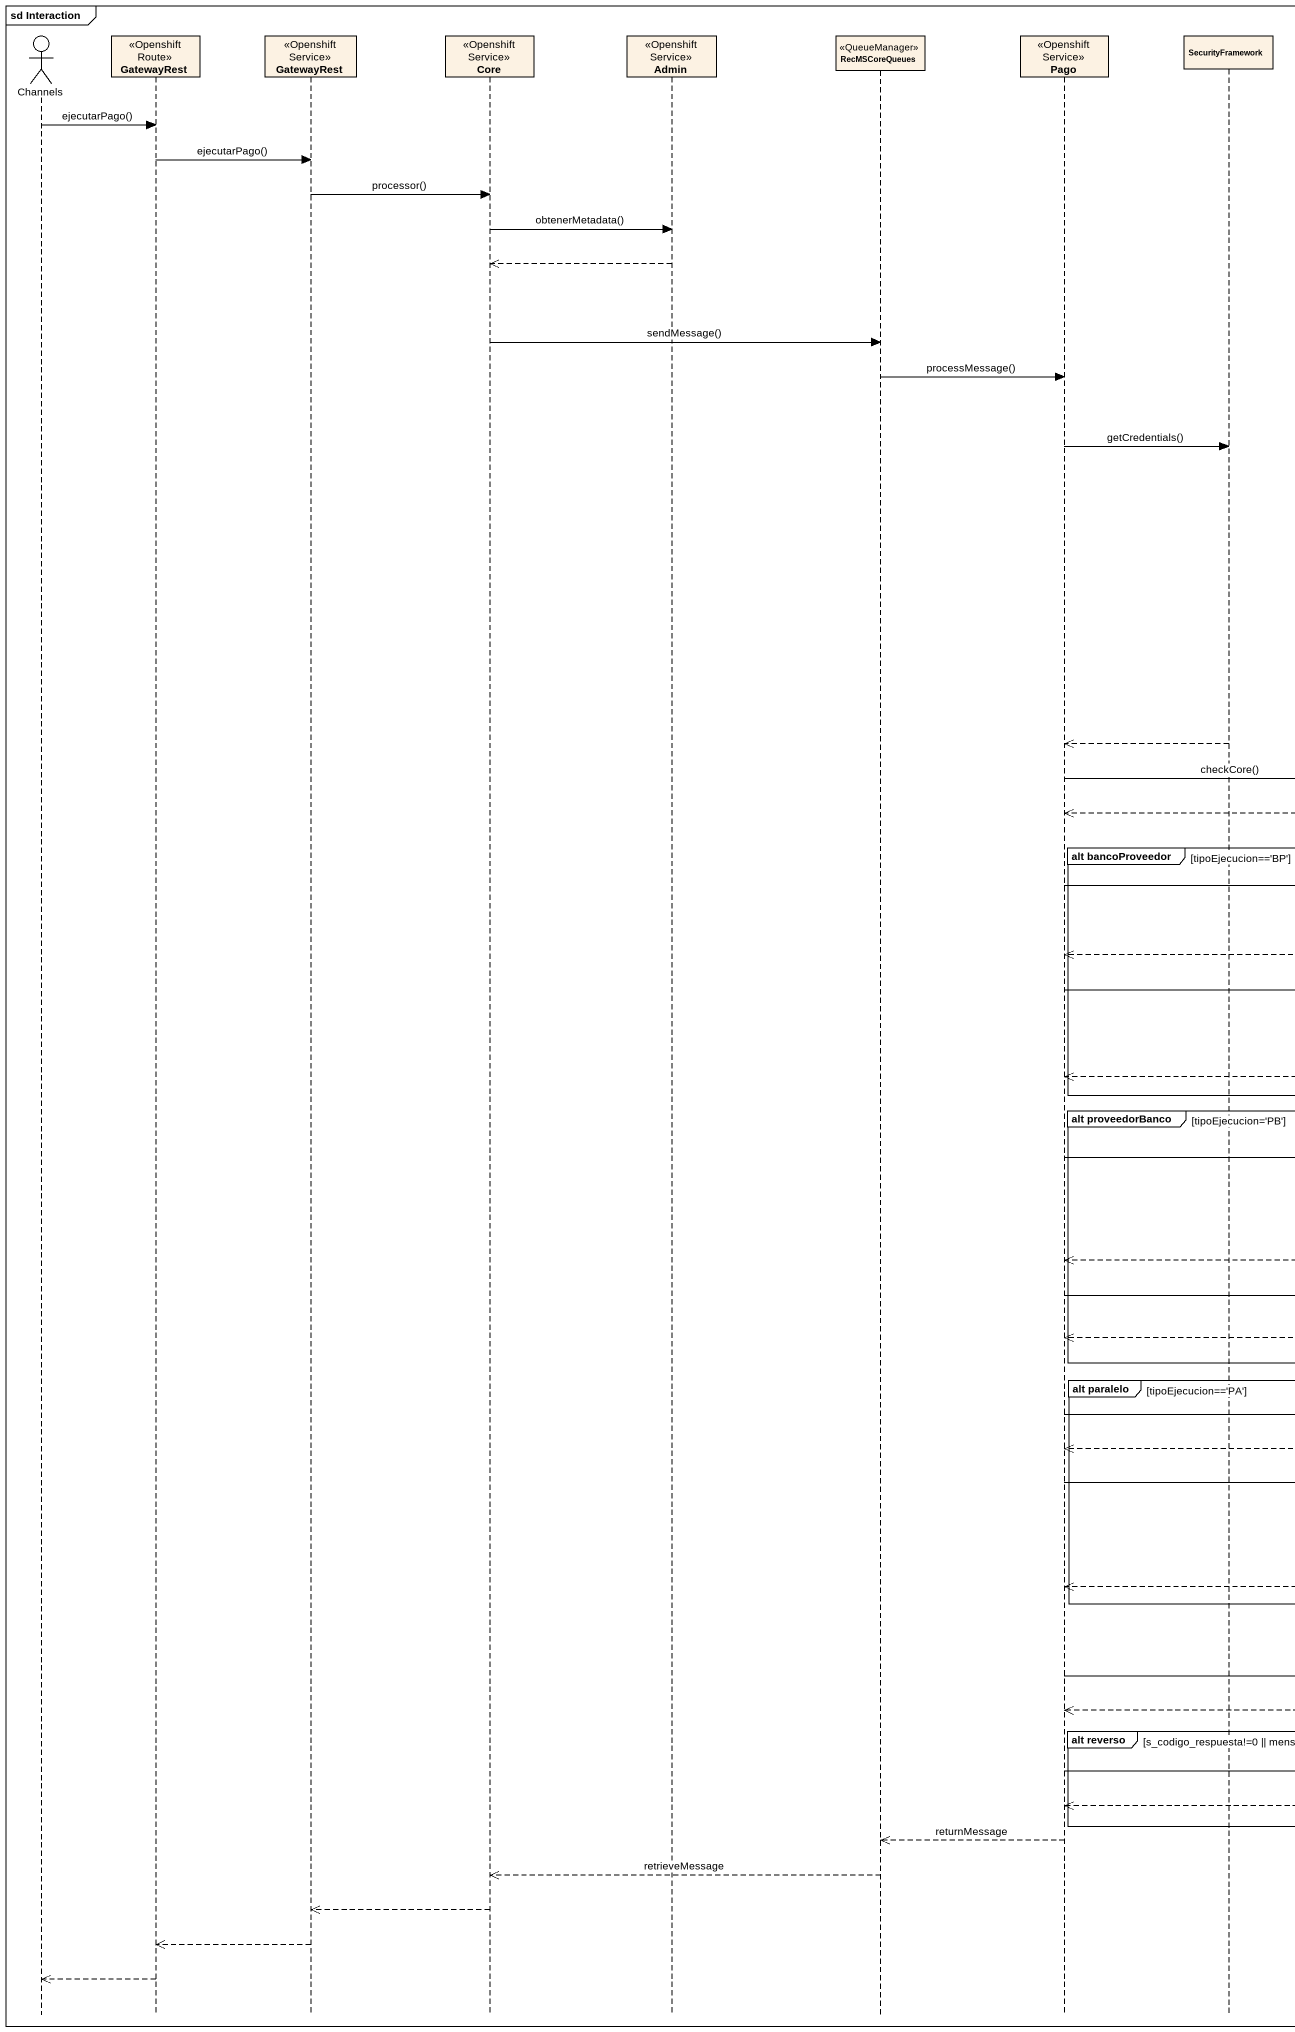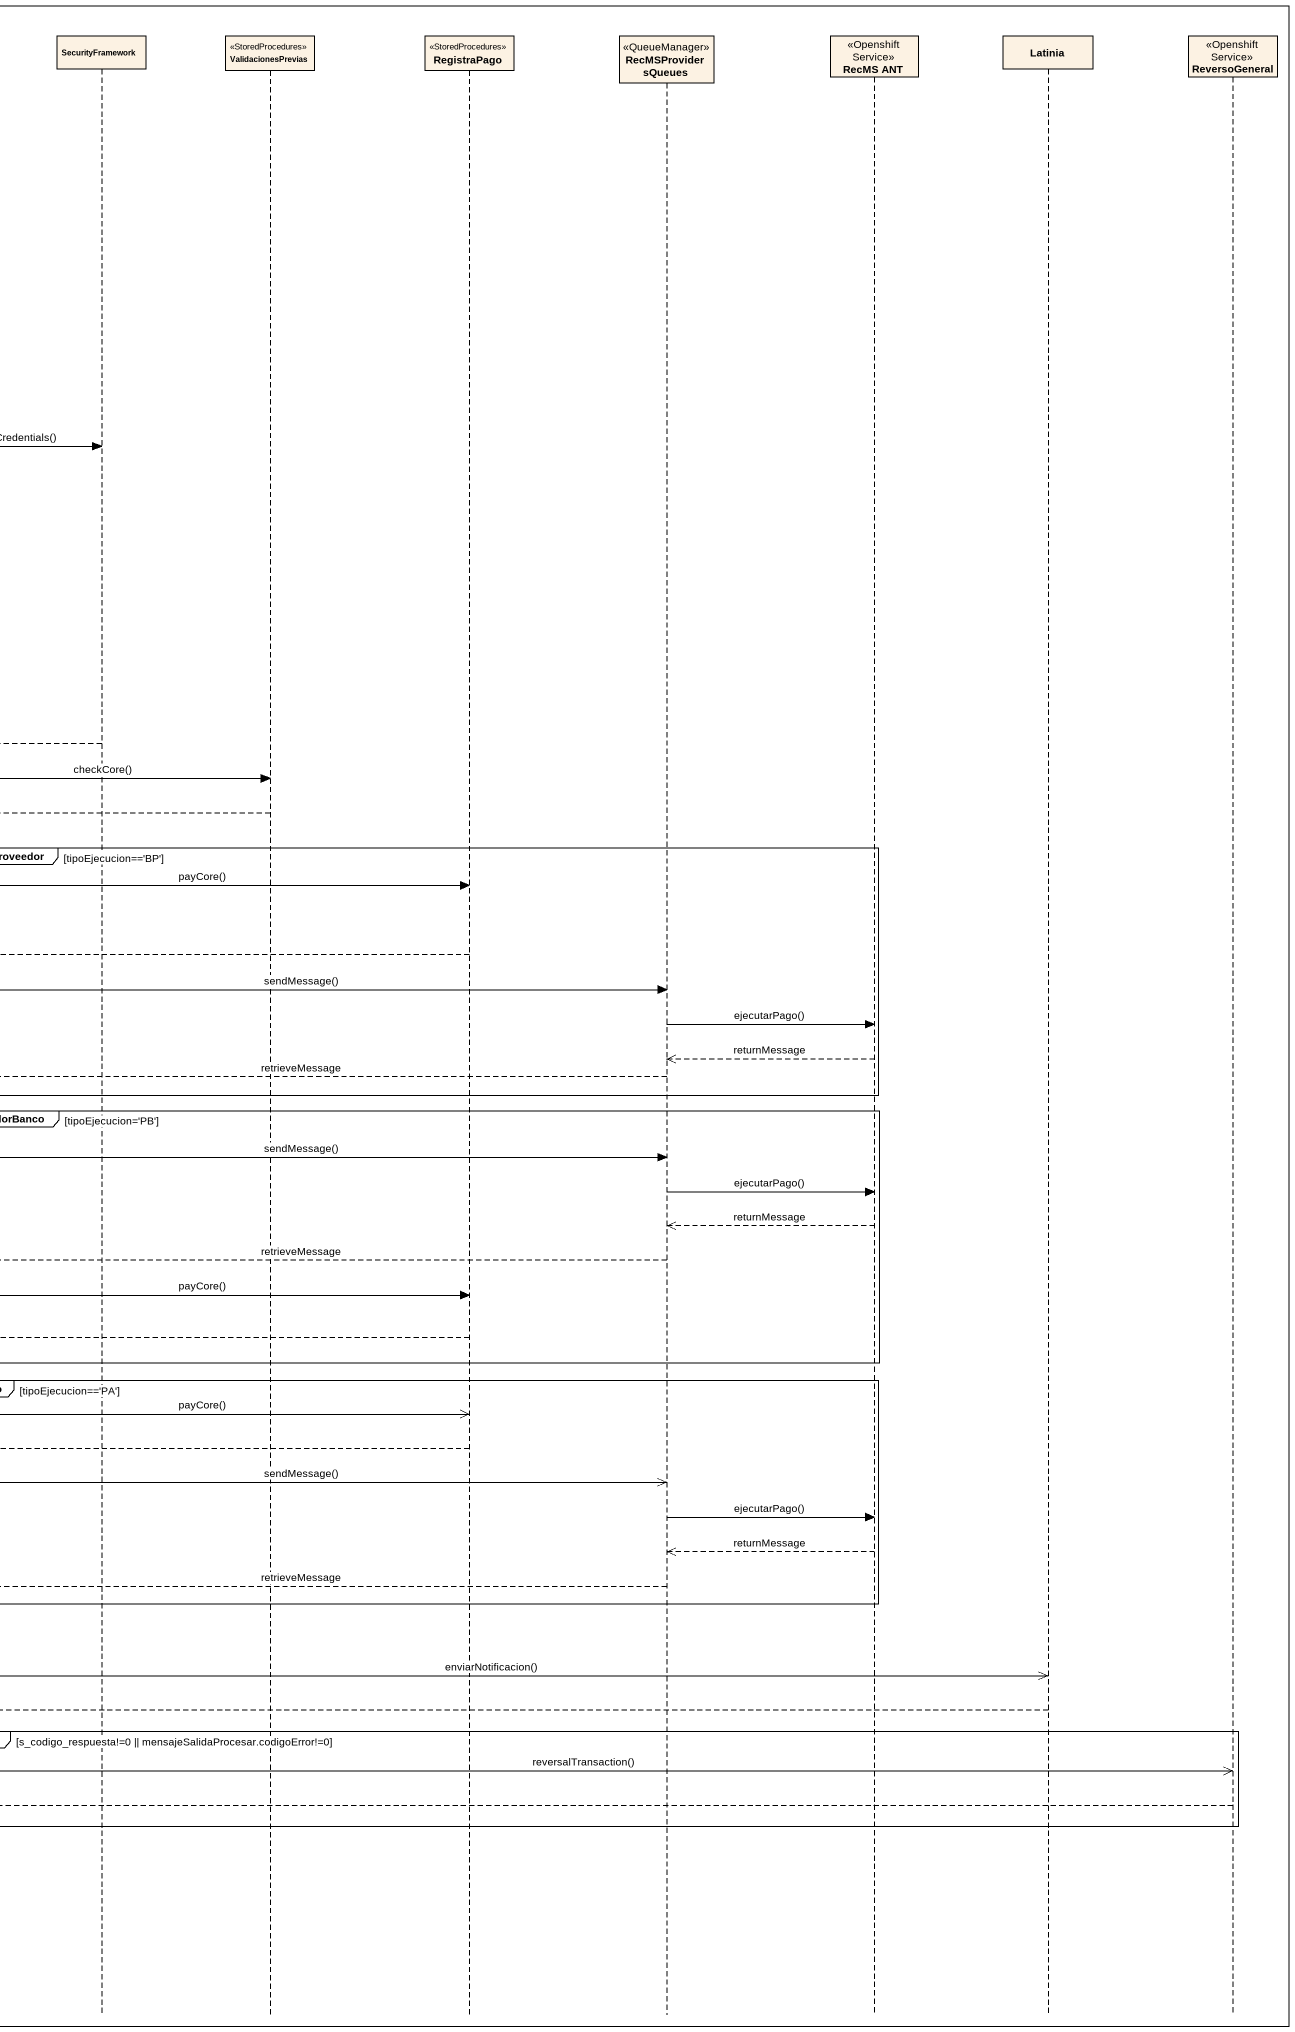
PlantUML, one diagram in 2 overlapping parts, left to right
@startuml
mainframe sd Interaction
hide footbox
actor Channels
participant GatewayRest <<Openshift Route>>
participant "GatewayRest" as GatewayRest_2 <<Openshift Service>>
participant Core <<Openshift Service>>
participant Admin <<Openshift Service>>
participant RecMSCoreQueues <<QueueManager>>
participant Pago <<Openshift Service>>
participant SecurityFramework
participant ValidacionesPrevias <<StoredProcedures>>
participant RegistraPago <<StoredProcedures>>
participant RecMSProvidersQueues <<QueueManager>>
participant "RecMS ANT" as RecMS_ANT <<Openshift Service>>
participant Latinia
participant ReversoGeneral <<Openshift Service>>

Channels -> GatewayRest : ejecutarPago()
GatewayRest -> GatewayRest_2 : ejecutarPago()
GatewayRest_2 -> Core : processor()
Core -> Admin : obtenerMetadata()
Admin -->> Core
Core -> RecMSCoreQueues : sendMessage()
RecMSCoreQueues -> Pago : processMessage()
Pago -> SecurityFramework : getCredentials()
SecurityFramework -->> Pago
Pago -> ValidacionesPrevias : checkCore()
ValidacionesPrevias -->> Pago
group alt bancoProveedor [tipoEjecucion=='BP']
  Pago -> RegistraPago : payCore()
  RegistraPago -->> Pago
  Pago -> RecMSProvidersQueues : sendMessage()
  RecMSProvidersQueues -> RecMS_ANT : ejecutarPago()
  RecMS_ANT -->> RecMSProvidersQueues : returnMessage
  RecMSProvidersQueues -->> Pago : retrieveMessage
end
group alt proveedorBanco [tipoEjecucion='PB']
  Pago -> RecMSProvidersQueues : sendMessage()
  RecMSProvidersQueues -> RecMS_ANT : ejecutarPago()
  RecMS_ANT -->> RecMSProvidersQueues : returnMessage
  RecMSProvidersQueues -->> Pago : retrieveMessage
  Pago -> RegistraPago : payCore()
  RegistraPago -->> Pago
end
group alt paralelo [tipoEjecucion=='PA']
  Pago ->> RegistraPago : payCore()
  RegistraPago -->> Pago
  Pago ->> RecMSProvidersQueues : sendMessage()
  RecMSProvidersQueues -> RecMS_ANT : ejecutarPago()
  RecMS_ANT -->> RecMSProvidersQueues : returnMessage
  RecMSProvidersQueues -->> Pago : retrieveMessage
end
Pago ->> Latinia : enviarNotificacion()
Latinia -->> Pago
group alt reverso [s_codigo_respuesta!=0 || mensajeSalidaProcesar.codigoError!=0]
  Pago ->> ReversoGeneral : reversalTransaction()
  ReversoGeneral -->> Pago
end
Pago -->> RecMSCoreQueues : returnMessage
RecMSCoreQueues -->> Core : retrieveMessage
Core -->> GatewayRest_2
GatewayRest_2 -->> GatewayRest
GatewayRest -->> Channels
@enduml
